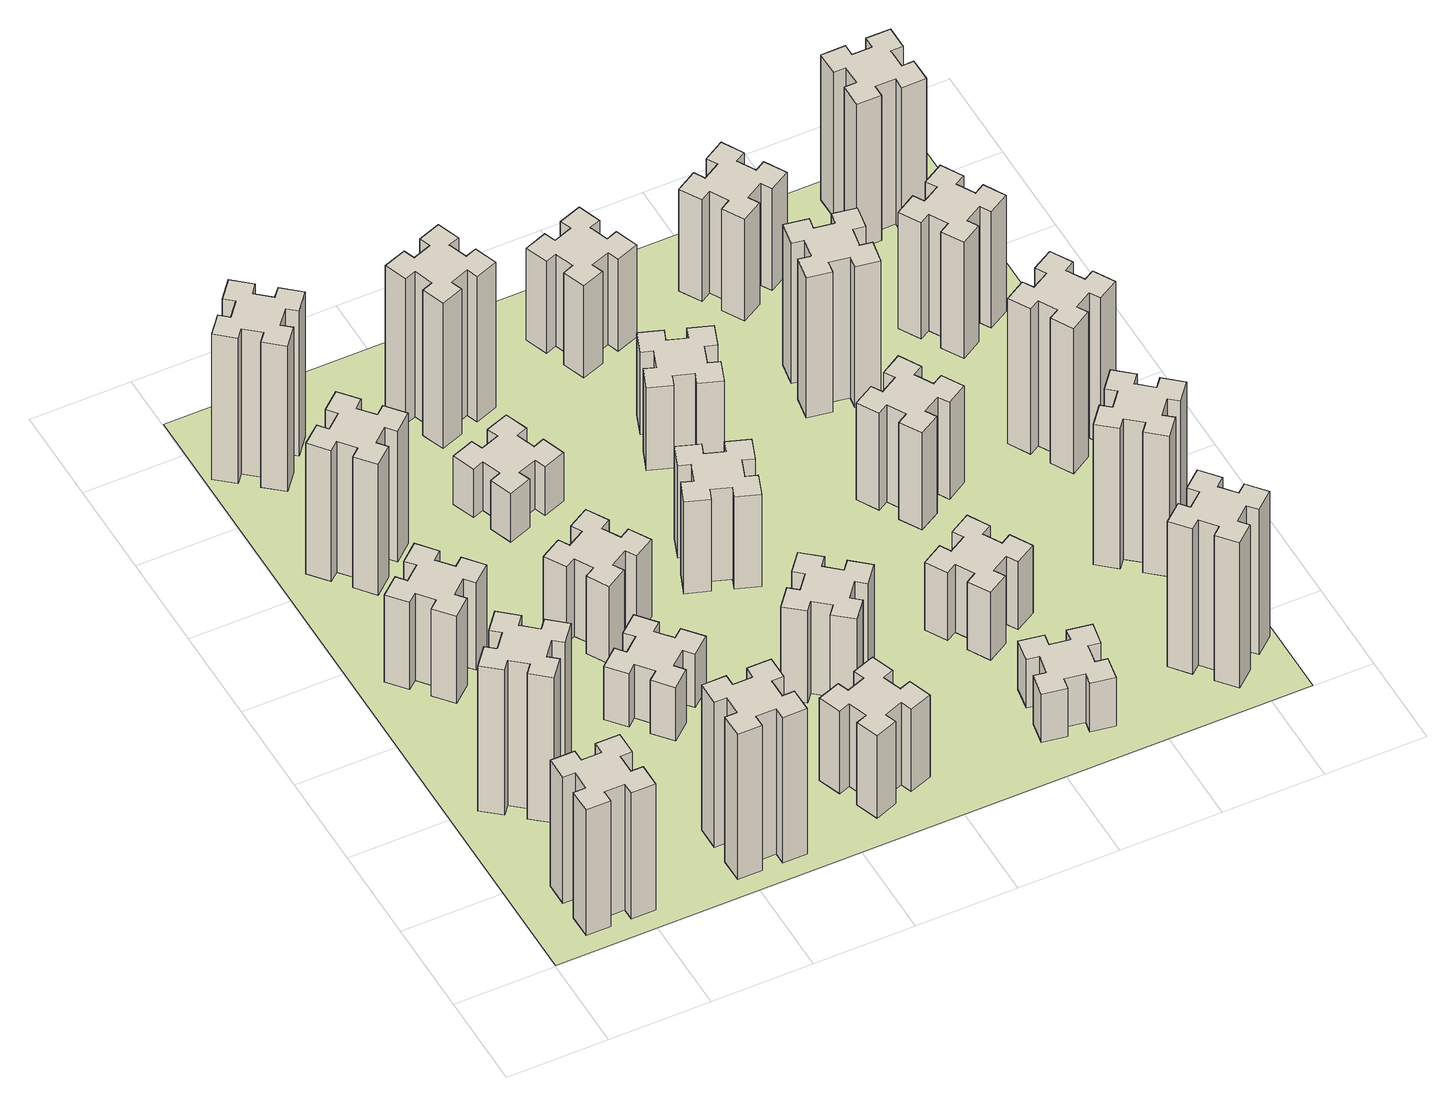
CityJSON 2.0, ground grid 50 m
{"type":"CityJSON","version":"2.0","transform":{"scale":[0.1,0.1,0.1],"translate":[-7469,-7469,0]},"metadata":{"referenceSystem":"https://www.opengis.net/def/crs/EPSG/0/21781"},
"CityObjects":{
"building1":{"type":"Building","attributes":{"class":"1000","function":"1000","usage":"1000","yearOfConstruction":2016,"roofType":"1000","measuredHeight":78,"storeysAboveGround":30,"storeysBelowGround":0},"geometry":[{"type":"Solid","lod":"1","boundaries":[[[[0,1,2,3,4,5,6,7,8,9,10,11,12,13,14,15,16,17,18,19]],[[17,16,20,21]],[[16,15,22,20]],[[15,14,23,22]],[[14,13,24,23]],[[13,12,25,24]],[[12,11,26,25]],[[11,10,27,26]],[[10,9,28,27]],[[9,8,29,28]],[[8,7,30,29]],[[7,6,31,30]],[[6,5,32,31]],[[5,4,33,32]],[[4,3,34,33]],[[3,2,35,34]],[[2,1,36,35]],[[1,0,37,36]],[[0,19,38,37]],[[19,18,39,38]],[[18,17,21,39]],[[24,25,26,27,28,29,30,31,32,33,34,35,36,37,38,39,21,20,22,23]]]]}]},
"building2":{"type":"Building","attributes":{"class":"1000","function":"1000","usage":"1000","yearOfConstruction":2016,"roofType":"1000","measuredHeight":90,"storeysAboveGround":30,"storeysBelowGround":0},"geometry":[{"type":"Solid","lod":"1","boundaries":[[[[40,41,42,43,44,45,46,47,48,49,50,51,52,53,54,55,56,57,58,59]],[[57,56,60,61]],[[56,55,62,60]],[[55,54,63,62]],[[54,53,64,63]],[[53,52,65,64]],[[52,51,66,65]],[[51,50,67,66]],[[50,49,68,67]],[[49,48,69,68]],[[48,47,70,69]],[[47,46,71,70]],[[46,45,72,71]],[[45,44,73,72]],[[44,43,74,73]],[[43,42,75,74]],[[42,41,76,75]],[[41,40,77,76]],[[40,59,78,77]],[[59,58,79,78]],[[58,57,61,79]],[[64,65,66,67,68,69,70,71,72,73,74,75,76,77,78,79,61,60,62,63]]]]}]},
"building3":{"type":"Building","attributes":{"class":"1000","function":"1000","usage":"1000","yearOfConstruction":2016,"roofType":"1000","measuredHeight":54,"storeysAboveGround":30,"storeysBelowGround":0},"geometry":[{"type":"Solid","lod":"1","boundaries":[[[[80,81,82,83,84,85,86,87,88,89,90,91,92,93,94,95,96,97,98,99]],[[97,96,100,101]],[[96,95,102,100]],[[95,94,103,102]],[[94,93,104,103]],[[93,92,105,104]],[[92,91,106,105]],[[91,90,107,106]],[[90,89,108,107]],[[89,88,109,108]],[[88,87,110,109]],[[87,86,111,110]],[[86,85,112,111]],[[85,84,113,112]],[[84,83,114,113]],[[83,82,115,114]],[[82,81,116,115]],[[81,80,117,116]],[[80,99,118,117]],[[99,98,119,118]],[[98,97,101,119]],[[104,105,106,107,108,109,110,111,112,113,114,115,116,117,118,119,101,100,102,103]]]]}]},
"building4":{"type":"Building","attributes":{"class":"1000","function":"1000","usage":"1000","yearOfConstruction":2016,"roofType":"1000","measuredHeight":81,"storeysAboveGround":30,"storeysBelowGround":0},"geometry":[{"type":"Solid","lod":"1","boundaries":[[[[120,121,122,123,124,125,126,127,128,129,130,131,132,133,134,135,136,137,138,139]],[[137,136,140,141]],[[136,135,142,140]],[[135,134,143,142]],[[134,133,144,143]],[[133,132,145,144]],[[132,131,146,145]],[[131,130,147,146]],[[130,129,148,147]],[[129,128,149,148]],[[128,127,150,149]],[[127,126,151,150]],[[126,125,152,151]],[[125,124,153,152]],[[124,123,154,153]],[[123,122,155,154]],[[122,121,156,155]],[[121,120,157,156]],[[120,139,158,157]],[[139,138,159,158]],[[138,137,141,159]],[[144,145,146,147,148,149,150,151,152,153,154,155,156,157,158,159,141,140,142,143]]]]}]},
"building5":{"type":"Building","attributes":{"class":"1000","function":"1000","usage":"1000","yearOfConstruction":2016,"roofType":"1000","measuredHeight":90,"storeysAboveGround":30,"storeysBelowGround":0},"geometry":[{"type":"Solid","lod":"1","boundaries":[[[[160,161,162,163,164,165,166,167,168,169,170,171,172,173,174,175,176,177,178,179]],[[177,176,180,181]],[[176,175,182,180]],[[175,174,183,182]],[[174,173,184,183]],[[173,172,185,184]],[[172,171,186,185]],[[171,170,187,186]],[[170,169,188,187]],[[169,168,189,188]],[[168,167,190,189]],[[167,166,191,190]],[[166,165,192,191]],[[165,164,193,192]],[[164,163,194,193]],[[163,162,195,194]],[[162,161,196,195]],[[161,160,197,196]],[[160,179,198,197]],[[179,178,199,198]],[[178,177,181,199]],[[184,185,186,187,188,189,190,191,192,193,194,195,196,197,198,199,181,180,182,183]]]]}]},
"building6":{"type":"Building","attributes":{"class":"1000","function":"1000","usage":"1000","yearOfConstruction":2016,"roofType":"1000","measuredHeight":90,"storeysAboveGround":30,"storeysBelowGround":0},"geometry":[{"type":"Solid","lod":"1","boundaries":[[[[200,201,202,203,204,205,206,207,208,209,210,211,212,213,214,215,216,217,218,219]],[[217,216,220,221]],[[216,215,222,220]],[[215,214,223,222]],[[214,213,224,223]],[[213,212,225,224]],[[212,211,226,225]],[[211,210,227,226]],[[210,209,228,227]],[[209,208,229,228]],[[208,207,230,229]],[[207,206,231,230]],[[206,205,232,231]],[[205,204,233,232]],[[204,203,234,233]],[[203,202,235,234]],[[202,201,236,235]],[[201,200,237,236]],[[200,219,238,237]],[[219,218,239,238]],[[218,217,221,239]],[[224,225,226,227,228,229,230,231,232,233,234,235,236,237,238,239,221,220,222,223]]]]}]},
"building7":{"type":"Building","attributes":{"class":"1000","function":"1000","usage":"1000","yearOfConstruction":2016,"roofType":"1000","measuredHeight":33,"storeysAboveGround":30,"storeysBelowGround":0},"geometry":[{"type":"Solid","lod":"1","boundaries":[[[[240,241,242,243,244,245,246,247,248,249,250,251,252,253,254,255,256,257,258,259]],[[257,256,260,261]],[[256,255,262,260]],[[255,254,263,262]],[[254,253,264,263]],[[253,252,265,264]],[[252,251,266,265]],[[251,250,267,266]],[[250,249,268,267]],[[249,248,269,268]],[[248,247,270,269]],[[247,246,271,270]],[[246,245,272,271]],[[245,244,273,272]],[[244,243,274,273]],[[243,242,275,274]],[[242,241,276,275]],[[241,240,277,276]],[[240,259,278,277]],[[259,258,279,278]],[[258,257,261,279]],[[264,265,266,267,268,269,270,271,272,273,274,275,276,277,278,279,261,260,262,263]]]]}]},
"building8":{"type":"Building","attributes":{"class":"1000","function":"1000","usage":"1000","yearOfConstruction":2016,"roofType":"1000","measuredHeight":48,"storeysAboveGround":30,"storeysBelowGround":0},"geometry":[{"type":"Solid","lod":"1","boundaries":[[[[280,281,282,283,284,285,286,287,288,289,290,291,292,293,294,295,296,297,298,299]],[[297,296,300,301]],[[296,295,302,300]],[[295,294,303,302]],[[294,293,304,303]],[[293,292,305,304]],[[292,291,306,305]],[[291,290,307,306]],[[290,289,308,307]],[[289,288,309,308]],[[288,287,310,309]],[[287,286,311,310]],[[286,285,312,311]],[[285,284,313,312]],[[284,283,314,313]],[[283,282,315,314]],[[282,281,316,315]],[[281,280,317,316]],[[280,299,318,317]],[[299,298,319,318]],[[298,297,301,319]],[[304,305,306,307,308,309,310,311,312,313,314,315,316,317,318,319,301,300,302,303]]]]}]},
"building9":{"type":"Building","attributes":{"class":"1000","function":"1000","usage":"1000","yearOfConstruction":2016,"roofType":"1000","measuredHeight":51,"storeysAboveGround":30,"storeysBelowGround":0},"geometry":[{"type":"Solid","lod":"1","boundaries":[[[[320,321,322,323,324,325,326,327,328,329,330,331,332,333,334,335,336,337,338,339]],[[337,336,340,341]],[[336,335,342,340]],[[335,334,343,342]],[[334,333,344,343]],[[333,332,345,344]],[[332,331,346,345]],[[331,330,347,346]],[[330,329,348,347]],[[329,328,349,348]],[[328,327,350,349]],[[327,326,351,350]],[[326,325,352,351]],[[325,324,353,352]],[[324,323,354,353]],[[323,322,355,354]],[[322,321,356,355]],[[321,320,357,356]],[[320,339,358,357]],[[339,338,359,358]],[[338,337,341,359]],[[344,345,346,347,348,349,350,351,352,353,354,355,356,357,358,359,341,340,342,343]]]]}]},
"building10":{"type":"Building","attributes":{"class":"1000","function":"1000","usage":"1000","yearOfConstruction":2016,"roofType":"1000","measuredHeight":30,"storeysAboveGround":30,"storeysBelowGround":0},"geometry":[{"type":"Solid","lod":"1","boundaries":[[[[360,361,362,363,364,365,366,367,368,369,370,371,372,373,374,375,376,377,378,379]],[[377,376,380,381]],[[376,375,382,380]],[[375,374,383,382]],[[374,373,384,383]],[[373,372,385,384]],[[372,371,386,385]],[[371,370,387,386]],[[370,369,388,387]],[[369,368,389,388]],[[368,367,390,389]],[[367,366,391,390]],[[366,365,392,391]],[[365,364,393,392]],[[364,363,394,393]],[[363,362,395,394]],[[362,361,396,395]],[[361,360,397,396]],[[360,379,398,397]],[[379,378,399,398]],[[378,377,381,399]],[[384,385,386,387,388,389,390,391,392,393,394,395,396,397,398,399,381,380,382,383]]]]}]},
"building11":{"type":"Building","attributes":{"class":"1000","function":"1000","usage":"1000","yearOfConstruction":2016,"roofType":"1000","measuredHeight":90,"storeysAboveGround":30,"storeysBelowGround":0},"geometry":[{"type":"Solid","lod":"1","boundaries":[[[[400,401,402,403,404,405,406,407,408,409,410,411,412,413,414,415,416,417,418,419]],[[417,416,420,421]],[[416,415,422,420]],[[415,414,423,422]],[[414,413,424,423]],[[413,412,425,424]],[[412,411,426,425]],[[411,410,427,426]],[[410,409,428,427]],[[409,408,429,428]],[[408,407,430,429]],[[407,406,431,430]],[[406,405,432,431]],[[405,404,433,432]],[[404,403,434,433]],[[403,402,435,434]],[[402,401,436,435]],[[401,400,437,436]],[[400,419,438,437]],[[419,418,439,438]],[[418,417,421,439]],[[424,425,426,427,428,429,430,431,432,433,434,435,436,437,438,439,421,420,422,423]]]]}]},
"building12":{"type":"Building","attributes":{"class":"1000","function":"1000","usage":"1000","yearOfConstruction":2016,"roofType":"1000","measuredHeight":57,"storeysAboveGround":30,"storeysBelowGround":0},"geometry":[{"type":"Solid","lod":"1","boundaries":[[[[440,441,442,443,444,445,446,447,448,449,450,451,452,453,454,455,456,457,458,459]],[[457,456,460,461]],[[456,455,462,460]],[[455,454,463,462]],[[454,453,464,463]],[[453,452,465,464]],[[452,451,466,465]],[[451,450,467,466]],[[450,449,468,467]],[[449,448,469,468]],[[448,447,470,469]],[[447,446,471,470]],[[446,445,472,471]],[[445,444,473,472]],[[444,443,474,473]],[[443,442,475,474]],[[442,441,476,475]],[[441,440,477,476]],[[440,459,478,477]],[[459,458,479,478]],[[458,457,461,479]],[[464,465,466,467,468,469,470,471,472,473,474,475,476,477,478,479,461,460,462,463]]]]}]},
"building13":{"type":"Building","attributes":{"class":"1000","function":"1000","usage":"1000","yearOfConstruction":2016,"roofType":"1000","measuredHeight":57,"storeysAboveGround":30,"storeysBelowGround":0},"geometry":[{"type":"Solid","lod":"1","boundaries":[[[[480,481,482,483,484,485,486,487,488,489,490,491,492,493,494,495,496,497,498,499]],[[497,496,500,501]],[[496,495,502,500]],[[495,494,503,502]],[[494,493,504,503]],[[493,492,505,504]],[[492,491,506,505]],[[491,490,507,506]],[[490,489,508,507]],[[489,488,509,508]],[[488,487,510,509]],[[487,486,511,510]],[[486,485,512,511]],[[485,484,513,512]],[[484,483,514,513]],[[483,482,515,514]],[[482,481,516,515]],[[481,480,517,516]],[[480,499,518,517]],[[499,498,519,518]],[[498,497,501,519]],[[504,505,506,507,508,509,510,511,512,513,514,515,516,517,518,519,501,500,502,503]]]]}]},
"building14":{"type":"Building","attributes":{"class":"1000","function":"1000","usage":"1000","yearOfConstruction":2016,"roofType":"1000","measuredHeight":51,"storeysAboveGround":30,"storeysBelowGround":0},"geometry":[{"type":"Solid","lod":"1","boundaries":[[[[520,521,522,523,524,525,526,527,528,529,530,531,532,533,534,535,536,537,538,539]],[[537,536,540,541]],[[536,535,542,540]],[[535,534,543,542]],[[534,533,544,543]],[[533,532,545,544]],[[532,531,546,545]],[[531,530,547,546]],[[530,529,548,547]],[[529,528,549,548]],[[528,527,550,549]],[[527,526,551,550]],[[526,525,552,551]],[[525,524,553,552]],[[524,523,554,553]],[[523,522,555,554]],[[522,521,556,555]],[[521,520,557,556]],[[520,539,558,557]],[[539,538,559,558]],[[538,537,541,559]],[[544,545,546,547,548,549,550,551,552,553,554,555,556,557,558,559,541,540,542,543]]]]}]},
"building15":{"type":"Building","attributes":{"class":"1000","function":"1000","usage":"1000","yearOfConstruction":2016,"roofType":"1000","measuredHeight":30,"storeysAboveGround":30,"storeysBelowGround":0},"geometry":[{"type":"Solid","lod":"1","boundaries":[[[[560,561,562,563,564,565,566,567,568,569,570,571,572,573,574,575,576,577,578,579]],[[577,576,580,581]],[[576,575,582,580]],[[575,574,583,582]],[[574,573,584,583]],[[573,572,585,584]],[[572,571,586,585]],[[571,570,587,586]],[[570,569,588,587]],[[569,568,589,588]],[[568,567,590,589]],[[567,566,591,590]],[[566,565,592,591]],[[565,564,593,592]],[[564,563,594,593]],[[563,562,595,594]],[[562,561,596,595]],[[561,560,597,596]],[[560,579,598,597]],[[579,578,599,598]],[[578,577,581,599]],[[584,585,586,587,588,589,590,591,592,593,594,595,596,597,598,599,581,580,582,583]]]]}]},
"building16":{"type":"Building","attributes":{"class":"1000","function":"1000","usage":"1000","yearOfConstruction":2016,"roofType":"1000","measuredHeight":57,"storeysAboveGround":30,"storeysBelowGround":0},"geometry":[{"type":"Solid","lod":"1","boundaries":[[[[600,601,602,603,604,605,606,607,608,609,610,611,612,613,614,615,616,617,618,619]],[[617,616,620,621]],[[616,615,622,620]],[[615,614,623,622]],[[614,613,624,623]],[[613,612,625,624]],[[612,611,626,625]],[[611,610,627,626]],[[610,609,628,627]],[[609,608,629,628]],[[608,607,630,629]],[[607,606,631,630]],[[606,605,632,631]],[[605,604,633,632]],[[604,603,634,633]],[[603,602,635,634]],[[602,601,636,635]],[[601,600,637,636]],[[600,619,638,637]],[[619,618,639,638]],[[618,617,621,639]],[[624,625,626,627,628,629,630,631,632,633,634,635,636,637,638,639,621,620,622,623]]]]}]},
"building17":{"type":"Building","attributes":{"class":"1000","function":"1000","usage":"1000","yearOfConstruction":2016,"roofType":"1000","measuredHeight":42,"storeysAboveGround":30,"storeysBelowGround":0},"geometry":[{"type":"Solid","lod":"1","boundaries":[[[[640,641,642,643,644,645,646,647,648,649,650,651,652,653,654,655,656,657,658,659]],[[657,656,660,661]],[[656,655,662,660]],[[655,654,663,662]],[[654,653,664,663]],[[653,652,665,664]],[[652,651,666,665]],[[651,650,667,666]],[[650,649,668,667]],[[649,648,669,668]],[[648,647,670,669]],[[647,646,671,670]],[[646,645,672,671]],[[645,644,673,672]],[[644,643,674,673]],[[643,642,675,674]],[[642,641,676,675]],[[641,640,677,676]],[[640,659,678,677]],[[659,658,679,678]],[[658,657,661,679]],[[664,665,666,667,668,669,670,671,672,673,674,675,676,677,678,679,661,660,662,663]]]]}]},
"building18":{"type":"Building","attributes":{"class":"1000","function":"1000","usage":"1000","yearOfConstruction":2016,"roofType":"1000","measuredHeight":60,"storeysAboveGround":30,"storeysBelowGround":0},"geometry":[{"type":"Solid","lod":"1","boundaries":[[[[680,681,682,683,684,685,686,687,688,689,690,691,692,693,694,695,696,697,698,699]],[[697,696,700,701]],[[696,695,702,700]],[[695,694,703,702]],[[694,693,704,703]],[[693,692,705,704]],[[692,691,706,705]],[[691,690,707,706]],[[690,689,708,707]],[[689,688,709,708]],[[688,687,710,709]],[[687,686,711,710]],[[686,685,712,711]],[[685,684,713,712]],[[684,683,714,713]],[[683,682,715,714]],[[682,681,716,715]],[[681,680,717,716]],[[680,699,718,717]],[[699,698,719,718]],[[698,697,701,719]],[[704,705,706,707,708,709,710,711,712,713,714,715,716,717,718,719,701,700,702,703]]]]}]},
"building19":{"type":"Building","attributes":{"class":"1000","function":"1000","usage":"1000","yearOfConstruction":2016,"roofType":"1000","measuredHeight":87,"storeysAboveGround":30,"storeysBelowGround":0},"geometry":[{"type":"Solid","lod":"1","boundaries":[[[[720,721,722,723,724,725,726,727,728,729,730,731,732,733,734,735,736,737,738,739]],[[737,736,740,741]],[[736,735,742,740]],[[735,734,743,742]],[[734,733,744,743]],[[733,732,745,744]],[[732,731,746,745]],[[731,730,747,746]],[[730,729,748,747]],[[729,728,749,748]],[[728,727,750,749]],[[727,726,751,750]],[[726,725,752,751]],[[725,724,753,752]],[[724,723,754,753]],[[723,722,755,754]],[[722,721,756,755]],[[721,720,757,756]],[[720,739,758,757]],[[739,738,759,758]],[[738,737,741,759]],[[744,745,746,747,748,749,750,751,752,753,754,755,756,757,758,759,741,740,742,743]]]]}]},
"building20":{"type":"Building","attributes":{"class":"1000","function":"1000","usage":"1000","yearOfConstruction":2016,"roofType":"1000","measuredHeight":90,"storeysAboveGround":30,"storeysBelowGround":0},"geometry":[{"type":"Solid","lod":"1","boundaries":[[[[760,761,762,763,764,765,766,767,768,769,770,771,772,773,774,775,776,777,778,779]],[[777,776,780,781]],[[776,775,782,780]],[[775,774,783,782]],[[774,773,784,783]],[[773,772,785,784]],[[772,771,786,785]],[[771,770,787,786]],[[770,769,788,787]],[[769,768,789,788]],[[768,767,790,789]],[[767,766,791,790]],[[766,765,792,791]],[[765,764,793,792]],[[764,763,794,793]],[[763,762,795,794]],[[762,761,796,795]],[[761,760,797,796]],[[760,779,798,797]],[[779,778,799,798]],[[778,777,781,799]],[[784,785,786,787,788,789,790,791,792,793,794,795,796,797,798,799,781,780,782,783]]]]}]},
"building21":{"type":"Building","attributes":{"class":"1000","function":"1000","usage":"1000","yearOfConstruction":2016,"roofType":"1000","measuredHeight":63,"storeysAboveGround":30,"storeysBelowGround":0},"geometry":[{"type":"Solid","lod":"1","boundaries":[[[[800,801,802,803,804,805,806,807,808,809,810,811,812,813,814,815,816,817,818,819]],[[817,816,820,821]],[[816,815,822,820]],[[815,814,823,822]],[[814,813,824,823]],[[813,812,825,824]],[[812,811,826,825]],[[811,810,827,826]],[[810,809,828,827]],[[809,808,829,828]],[[808,807,830,829]],[[807,806,831,830]],[[806,805,832,831]],[[805,804,833,832]],[[804,803,834,833]],[[803,802,835,834]],[[802,801,836,835]],[[801,800,837,836]],[[800,819,838,837]],[[819,818,839,838]],[[818,817,821,839]],[[824,825,826,827,828,829,830,831,832,833,834,835,836,837,838,839,821,820,822,823]]]]}]},
"building22":{"type":"Building","attributes":{"class":"1000","function":"1000","usage":"1000","yearOfConstruction":2016,"roofType":"1000","measuredHeight":87,"storeysAboveGround":30,"storeysBelowGround":0},"geometry":[{"type":"Solid","lod":"1","boundaries":[[[[840,841,842,843,844,845,846,847,848,849,850,851,852,853,854,855,856,857,858,859]],[[857,856,860,861]],[[856,855,862,860]],[[855,854,863,862]],[[854,853,864,863]],[[853,852,865,864]],[[852,851,866,865]],[[851,850,867,866]],[[850,849,868,867]],[[849,848,869,868]],[[848,847,870,869]],[[847,846,871,870]],[[846,845,872,871]],[[845,844,873,872]],[[844,843,874,873]],[[843,842,875,874]],[[842,841,876,875]],[[841,840,877,876]],[[840,859,878,877]],[[859,858,879,878]],[[858,857,861,879]],[[864,865,866,867,868,869,870,871,872,873,874,875,876,877,878,879,861,860,862,863]]]]}]},
"building23":{"type":"Building","attributes":{"class":"1000","function":"1000","usage":"1000","yearOfConstruction":2016,"roofType":"1000","measuredHeight":90,"storeysAboveGround":30,"storeysBelowGround":0},"geometry":[{"type":"Solid","lod":"1","boundaries":[[[[880,881,882,883,884,885,886,887,888,889,890,891,892,893,894,895,896,897,898,899]],[[897,896,900,901]],[[896,895,902,900]],[[895,894,903,902]],[[894,893,904,903]],[[893,892,905,904]],[[892,891,906,905]],[[891,890,907,906]],[[890,889,908,907]],[[889,888,909,908]],[[888,887,910,909]],[[887,886,911,910]],[[886,885,912,911]],[[885,884,913,912]],[[884,883,914,913]],[[883,882,915,914]],[[882,881,916,915]],[[881,880,917,916]],[[880,899,918,917]],[[899,898,919,918]],[[898,897,901,919]],[[904,905,906,907,908,909,910,911,912,913,914,915,916,917,918,919,901,900,902,903]]]]}]},
"building24":{"type":"Building","attributes":{"class":"1000","function":"1000","usage":"1000","yearOfConstruction":2016,"roofType":"1000","measuredHeight":72,"storeysAboveGround":30,"storeysBelowGround":0},"geometry":[{"type":"Solid","lod":"1","boundaries":[[[[920,921,922,923,924,925,926,927,928,929,930,931,932,933,934,935,936,937,938,939]],[[937,936,940,941]],[[936,935,942,940]],[[935,934,943,942]],[[934,933,944,943]],[[933,932,945,944]],[[932,931,946,945]],[[931,930,947,946]],[[930,929,948,947]],[[929,928,949,948]],[[928,927,950,949]],[[927,926,951,950]],[[926,925,952,951]],[[925,924,953,952]],[[924,923,954,953]],[[923,922,955,954]],[[922,921,956,955]],[[921,920,957,956]],[[920,939,958,957]],[[939,938,959,958]],[[938,937,941,959]],[[944,945,946,947,948,949,950,951,952,953,954,955,956,957,958,959,941,940,942,943]]]]}]},
"building25":{"type":"Building","attributes":{"class":"1000","function":"1000","usage":"1000","yearOfConstruction":2016,"roofType":"1000","measuredHeight":90,"storeysAboveGround":30,"storeysBelowGround":0},"geometry":[{"type":"Solid","lod":"1","boundaries":[[[[960,961,962,963,964,965,966,967,968,969,970,971,972,973,974,975,976,977,978,979]],[[977,976,980,981]],[[976,975,982,980]],[[975,974,983,982]],[[974,973,984,983]],[[973,972,985,984]],[[972,971,986,985]],[[971,970,987,986]],[[970,969,988,987]],[[969,968,989,988]],[[968,967,990,989]],[[967,966,991,990]],[[966,965,992,991]],[[965,964,993,992]],[[964,963,994,993]],[[963,962,995,994]],[[962,961,996,995]],[[961,960,997,996]],[[960,979,998,997]],[[979,978,999,998]],[[978,977,981,999]],[[984,985,986,987,988,989,990,991,992,993,994,995,996,997,998,999,981,980,982,983]]]]}]},
"landuse1":{"type":"LandUse","attributes":{"name":"plot1","function":"1010"},"geometry":[{"type":"MultiSurface","lod":"1","boundaries":[[[1000,1001,1002,1003]]]}]}
},
"vertices":[
[265,325,0],[265,225,0],[205,225,0],[205,105,0],[325,105,0],[325,165,0],[425,165,0],[425,105,0],[545,105,0],[545,225,0],[485,225,0],[485,325,0],[545,325,0],[545,445,0],[425,445,0],[425,385,0],[325,385,0],[325,445,0],[205,445,0],[205,325,0],[325,385,780],[325,445,780],[425,385,780],[425,445,780],[545,445,780],[545,325,780],[485,325,780],[485,225,780],[545,225,780],[545,105,780],[425,105,780],[425,165,780],[325,165,780],[325,105,780],[205,105,780],[205,225,780],[265,225,780],[265,325,780],[205,325,780],[205,445,780],
[484,1067,0],[408,1132,0],[446,1178,0],[354,1255,0],[277,1163,0],[323,1124,0],[259,1048,0],[213,1086,0],[136,994,0],[228,917,0],[266,963,0],[343,899,0],[304,853,0],[396,776,0],[473,868,0],[427,906,0],[492,983,0],[538,944,0],[615,1036,0],[523,1113,0],[492,983,900],[538,944,900],[427,906,900],[473,868,900],[396,776,900],[304,853,900],[343,899,900],[266,963,900],[228,917,900],[136,994,900],[213,1086,900],[259,1048,900],[323,1124,900],[277,1163,900],[354,1255,900],[446,1178,900],[408,1132,900],[484,1067,900],[523,1113,900],[615,1036,900],
[492,1888,0],[427,1964,0],[473,2003,0],[396,2095,0],[304,2018,0],[343,1972,0],[266,1907,0],[228,1953,0],[136,1876,0],[213,1784,0],[259,1823,0],[323,1746,0],[277,1708,0],[354,1616,0],[446,1693,0],[408,1739,0],[484,1803,0],[523,1757,0],[615,1834,0],[538,1926,0],[484,1803,540],[523,1757,540],[408,1739,540],[446,1693,540],[354,1616,540],[277,1708,540],[323,1746,540],[259,1823,540],[213,1784,540],[136,1876,540],[228,1953,540],[266,1907,540],[343,1972,540],[304,2018,540],[396,2095,540],[473,2003,540],[427,1964,540],[492,1888,540],[538,1926,540],[615,1834,540],
[343,2712,0],[266,2647,0],[228,2693,0],[136,2616,0],[213,2524,0],[259,2563,0],[323,2486,0],[277,2448,0],[354,2356,0],[446,2433,0],[408,2479,0],[484,2543,0],[523,2497,0],[615,2574,0],[538,2666,0],[492,2628,0],[427,2704,0],[473,2743,0],[396,2835,0],[304,2758,0],[427,2704,810],[473,2743,810],[492,2628,810],[538,2666,810],[615,2574,810],[523,2497,810],[484,2543,810],[408,2479,810],[446,2433,810],[354,2356,810],[277,2448,810],[323,2486,810],[259,2563,810],[213,2524,810],[136,2616,810],[228,2693,810],[266,2647,810],[343,2712,810],[304,2758,810],[396,2835,810],
[1065,165,0],[1165,165,0],[1165,105,0],[1285,105,0],[1285,225,0],[1225,225,0],[1225,325,0],[1285,325,0],[1285,445,0],[1165,445,0],[1165,385,0],[1065,385,0],[1065,445,0],[945,445,0],[945,325,0],[1005,325,0],[1005,225,0],[945,225,0],[945,105,0],[1065,105,0],[1005,225,900],[945,225,900],[1005,325,900],[945,325,900],[945,445,900],[1065,445,900],[1065,385,900],[1165,385,900],[1165,445,900],[1285,445,900],[1285,325,900],[1225,325,900],[1225,225,900],[1285,225,900],[1285,105,900],[1165,105,900],[1165,165,900],[1065,165,900],[1065,105,900],[945,105,900],
[384,3387,0],[308,3452,0],[346,3498,0],[254,3575,0],[177,3483,0],[223,3444,0],[159,3368,0],[113,3406,0],[36,3314,0],[128,3237,0],[166,3283,0],[243,3219,0],[204,3173,0],[296,3096,0],[373,3188,0],[327,3226,0],[392,3303,0],[438,3264,0],[515,3356,0],[423,3433,0],[392,3303,900],[438,3264,900],[327,3226,900],[373,3188,900],[296,3096,900],[204,3173,900],[243,3219,900],[166,3283,900],[128,3237,900],[36,3314,900],[113,3406,900],[159,3368,900],[223,3444,900],[177,3483,900],[254,3575,900],[346,3498,900],[308,3452,900],[384,3387,900],[423,3433,900],[515,3356,900],
[1083,1332,0],[1006,1267,0],[968,1313,0],[876,1236,0],[953,1144,0],[999,1183,0],[1063,1106,0],[1017,1068,0],[1094,976,0],[1186,1053,0],[1148,1099,0],[1224,1163,0],[1263,1117,0],[1355,1194,0],[1278,1286,0],[1232,1248,0],[1167,1324,0],[1213,1363,0],[1136,1455,0],[1044,1378,0],[1167,1324,330],[1213,1363,330],[1232,1248,330],[1278,1286,330],[1355,1194,330],[1263,1117,330],[1224,1163,330],[1148,1099,330],[1186,1053,330],[1094,976,330],[1017,1068,330],[1063,1106,330],[999,1183,330],[953,1144,330],[876,1236,330],[968,1313,330],[1006,1267,330],[1083,1332,330],[1044,1378,330],[1136,1455,330],
[995,1744,0],[1045,1657,0],[993,1627,0],[1053,1523,0],[1157,1583,0],[1127,1635,0],[1214,1685,0],[1244,1633,0],[1348,1693,0],[1288,1797,0],[1236,1767,0],[1186,1854,0],[1238,1884,0],[1178,1988,0],[1074,1928,0],[1104,1876,0],[1017,1826,0],[987,1878,0],[883,1818,0],[943,1714,0],[1017,1826,480],[987,1878,480],[1104,1876,480],[1074,1928,480],[1178,1988,480],[1238,1884,480],[1186,1854,480],[1236,1767,480],[1288,1797,480],[1348,1693,480],[1244,1633,480],[1214,1685,480],[1127,1635,480],[1157,1583,480],[1053,1523,480],[993,1627,480],[1045,1657,480],[995,1744,480],[943,1714,480],[883,1818,480],
[1765,496,0],[1671,462,0],[1650,518,0],[1537,477,0],[1579,364,0],[1635,385,0],[1669,291,0],[1613,270,0],[1654,157,0],[1767,199,0],[1746,255,0],[1840,289,0],[1860,233,0],[1973,274,0],[1932,387,0],[1876,366,0],[1842,460,0],[1898,480,0],[1857,593,0],[1744,552,0],[1842,460,510],[1898,480,510],[1876,366,510],[1932,387,510],[1973,274,510],[1860,233,510],[1840,289,510],[1746,255,510],[1767,199,510],[1654,157,510],[1613,270,510],[1669,291,510],[1635,385,510],[1579,364,510],[1537,477,510],[1650,518,510],[1671,462,510],[1765,496,510],[1744,552,510],[1857,593,510],
[1106,2475,0],[1200,2509,0],[1220,2453,0],[1333,2494,0],[1292,2607,0],[1236,2586,0],[1202,2680,0],[1258,2700,0],[1217,2813,0],[1104,2772,0],[1125,2716,0],[1031,2682,0],[1010,2738,0],[897,2697,0],[939,2584,0],[995,2605,0],[1029,2511,0],[973,2490,0],[1014,2377,0],[1127,2419,0],[1029,2511,300],[973,2490,300],[995,2605,300],[939,2584,300],[897,2697,300],[1010,2738,300],[1031,2682,300],[1125,2716,300],[1104,2772,300],[1217,2813,300],[1258,2700,300],[1202,2680,300],[1236,2586,300],[1292,2607,300],[1333,2494,300],[1220,2453,300],[1200,2509,300],[1106,2475,300],[1127,2419,300],[1014,2377,300],
[1125,3356,0],[1031,3322,0],[1010,3378,0],[897,3337,0],[939,3224,0],[995,3245,0],[1029,3151,0],[973,3130,0],[1014,3017,0],[1127,3059,0],[1106,3115,0],[1200,3149,0],[1220,3093,0],[1333,3134,0],[1292,3247,0],[1236,3226,0],[1202,3320,0],[1258,3340,0],[1217,3453,0],[1104,3412,0],[1202,3320,900],[1258,3340,900],[1236,3226,900],[1292,3247,900],[1333,3134,900],[1220,3093,900],[1200,3149,900],[1106,3115,900],[1127,3059,900],[1014,3017,900],[973,3130,900],[1029,3151,900],[995,3245,900],[939,3224,900],[897,3337,900],[1010,3378,900],[1031,3322,900],[1125,3356,900],[1104,3412,900],[1217,3453,900],
[1803,1124,0],[1739,1048,0],[1693,1086,0],[1616,994,0],[1708,917,0],[1746,963,0],[1823,899,0],[1784,853,0],[1876,776,0],[1953,868,0],[1907,906,0],[1972,983,0],[2018,944,0],[2095,1036,0],[2003,1113,0],[1964,1067,0],[1888,1132,0],[1926,1178,0],[1834,1255,0],[1757,1163,0],[1888,1132,570],[1926,1178,570],[1964,1067,570],[2003,1113,570],[2095,1036,570],[2018,944,570],[1972,983,570],[1907,906,570],[1953,868,570],[1876,776,570],[1784,853,570],[1823,899,570],[1746,963,570],[1708,917,570],[1616,994,570],[1693,1086,570],[1739,1048,570],[1803,1124,570],[1757,1163,570],[1834,1255,570],
[1842,1771,0],[1876,1865,0],[1932,1844,0],[1973,1957,0],[1860,1998,0],[1840,1942,0],[1746,1976,0],[1767,2032,0],[1654,2073,0],[1613,1960,0],[1669,1940,0],[1635,1846,0],[1579,1867,0],[1537,1754,0],[1650,1713,0],[1671,1769,0],[1765,1735,0],[1744,1679,0],[1857,1637,0],[1898,1750,0],[1765,1735,570],[1744,1679,570],[1671,1769,570],[1650,1713,570],[1537,1754,570],[1579,1867,570],[1635,1846,570],[1669,1940,570],[1613,1960,570],[1654,2073,570],[1767,2032,570],[1746,1976,570],[1840,1942,570],[1860,1998,570],[1973,1957,570],[1932,1844,570],[1876,1865,570],[1842,1771,570],[1898,1750,570],[1857,1637,570],
[2040,2682,0],[1946,2716,0],[1967,2772,0],[1854,2813,0],[1813,2700,0],[1869,2680,0],[1835,2586,0],[1779,2607,0],[1737,2494,0],[1850,2453,0],[1871,2509,0],[1965,2475,0],[1944,2419,0],[2057,2377,0],[2098,2490,0],[2042,2511,0],[2076,2605,0],[2132,2584,0],[2173,2697,0],[2060,2738,0],[2076,2605,510],[2132,2584,510],[2042,2511,510],[2098,2490,510],[2057,2377,510],[1944,2419,510],[1965,2475,510],[1871,2509,510],[1850,2453,510],[1737,2494,510],[1779,2607,510],[1835,2586,510],[1869,2680,510],[1813,2700,510],[1854,2813,510],[1967,2772,510],[1946,2716,510],[2040,2682,510],[2060,2738,510],[2173,2697,510],
[2596,444,0],[2578,345,0],[2519,356,0],[2498,237,0],[2617,217,0],[2627,276,0],[2725,258,0],[2715,199,0],[2833,178,0],[2854,297,0],[2795,307,0],[2812,405,0],[2871,395,0],[2892,513,0],[2774,534,0],[2764,475,0],[2665,492,0],[2676,551,0],[2557,572,0],[2537,454,0],[2665,492,300],[2676,551,300],[2764,475,300],[2774,534,300],[2892,513,300],[2871,395,300],[2812,405,300],[2795,307,300],[2854,297,300],[2833,178,300],[2715,199,300],[2725,258,300],[2627,276,300],[2617,217,300],[2498,237,300],[2519,356,300],[2578,345,300],[2596,444,300],[2537,454,300],[2557,572,300],
[1846,3215,0],[1940,3249,0],[1960,3193,0],[2073,3234,0],[2032,3347,0],[1976,3326,0],[1942,3420,0],[1998,3440,0],[1957,3553,0],[1844,3512,0],[1865,3456,0],[1771,3422,0],[1750,3478,0],[1637,3437,0],[1679,3324,0],[1735,3345,0],[1769,3251,0],[1713,3230,0],[1754,3117,0],[1867,3159,0],[1769,3251,570],[1713,3230,570],[1735,3345,570],[1679,3324,570],[1637,3437,570],[1750,3478,570],[1771,3422,570],[1865,3456,570],[1844,3512,570],[1957,3553,570],[1998,3440,570],[1942,3420,570],[1976,3326,570],[2032,3347,570],[2073,3234,570],[1960,3193,570],[1940,3249,570],[1846,3215,570],[1867,3159,570],[1754,3117,570],
[2716,1027,0],[2666,1114,0],[2718,1144,0],[2658,1248,0],[2554,1188,0],[2584,1136,0],[2497,1086,0],[2467,1138,0],[2363,1078,0],[2423,974,0],[2475,1004,0],[2525,917,0],[2473,887,0],[2533,783,0],[2637,843,0],[2607,895,0],[2694,945,0],[2724,893,0],[2828,953,0],[2768,1057,0],[2694,945,420],[2724,893,420],[2607,895,420],[2637,843,420],[2533,783,420],[2473,887,420],[2525,917,420],[2475,1004,420],[2423,974,420],[2363,1078,420],[2467,1138,420],[2497,1086,420],[2584,1136,420],[2554,1188,420],[2658,1248,420],[2718,1144,420],[2666,1114,420],[2716,1027,420],[2768,1057,420],[2828,953,420],
[2816,1867,0],[2766,1954,0],[2818,1984,0],[2758,2088,0],[2654,2028,0],[2684,1976,0],[2597,1926,0],[2567,1978,0],[2463,1918,0],[2523,1814,0],[2575,1844,0],[2625,1757,0],[2573,1727,0],[2633,1623,0],[2737,1683,0],[2707,1735,0],[2794,1785,0],[2824,1733,0],[2928,1793,0],[2868,1897,0],[2794,1785,600],[2824,1733,600],[2707,1735,600],[2737,1683,600],[2633,1623,600],[2573,1727,600],[2625,1757,600],[2575,1844,600],[2523,1814,600],[2463,1918,600],[2567,1978,600],[2597,1926,600],[2684,1976,600],[2654,2028,600],[2758,2088,600],[2818,1984,600],[2766,1954,600],[2816,1867,600],[2868,1897,600],[2928,1793,600],
[2627,2496,0],[2725,2478,0],[2715,2419,0],[2833,2398,0],[2854,2517,0],[2795,2527,0],[2812,2625,0],[2871,2615,0],[2892,2733,0],[2774,2754,0],[2764,2695,0],[2665,2712,0],[2676,2771,0],[2557,2792,0],[2537,2674,0],[2596,2664,0],[2578,2565,0],[2519,2576,0],[2498,2457,0],[2617,2437,0],[2578,2565,870],[2519,2576,870],[2596,2664,870],[2537,2674,870],[2557,2792,870],[2676,2771,870],[2665,2712,870],[2764,2695,870],[2774,2754,870],[2892,2733,870],[2871,2615,870],[2812,2625,870],[2795,2527,870],[2854,2517,870],[2833,2398,870],[2715,2419,870],[2725,2478,870],[2627,2496,870],[2617,2437,870],[2498,2457,870],
[3468,259,0],[3544,323,0],[3583,277,0],[3675,354,0],[3598,446,0],[3552,408,0],[3487,484,0],[3533,523,0],[3456,615,0],[3364,538,0],[3403,492,0],[3326,427,0],[3288,473,0],[3196,396,0],[3273,304,0],[3319,343,0],[3383,266,0],[3337,228,0],[3414,136,0],[3506,213,0],[3383,266,900],[3337,228,900],[3319,343,900],[3273,304,900],[3196,396,900],[3288,473,900],[3326,427,900],[3403,492,900],[3364,538,900],[3456,615,900],[3533,523,900],[3487,484,900],[3552,408,900],[3598,446,900],[3675,354,900],[3583,277,900],[3544,323,900],[3468,259,900],[3506,213,900],[3414,136,900],
[2716,3347,0],[2666,3434,0],[2718,3464,0],[2658,3568,0],[2554,3508,0],[2584,3456,0],[2497,3406,0],[2467,3458,0],[2363,3398,0],[2423,3294,0],[2475,3324,0],[2525,3237,0],[2473,3207,0],[2533,3103,0],[2637,3163,0],[2607,3215,0],[2694,3265,0],[2724,3213,0],[2828,3273,0],[2768,3377,0],[2694,3265,630],[2724,3213,630],[2607,3215,630],[2637,3163,630],[2533,3103,630],[2473,3207,630],[2525,3237,630],[2475,3324,630],[2423,3294,630],[2363,3398,630],[2467,3458,630],[2497,3406,630],[2584,3456,630],[2554,3508,630],[2658,3568,630],[2718,3464,630],[2666,3434,630],[2716,3347,630],[2768,3377,630],[2828,3273,630],
[3487,1006,0],[3552,1083,0],[3598,1044,0],[3675,1136,0],[3583,1213,0],[3544,1167,0],[3468,1232,0],[3506,1278,0],[3414,1355,0],[3337,1263,0],[3383,1224,0],[3319,1148,0],[3273,1186,0],[3196,1094,0],[3288,1017,0],[3326,1063,0],[3403,999,0],[3364,953,0],[3456,876,0],[3533,968,0],[3403,999,870],[3364,953,870],[3326,1063,870],[3288,1017,870],[3196,1094,870],[3273,1186,870],[3319,1148,870],[3383,1224,870],[3337,1263,870],[3414,1355,870],[3506,1278,870],[3468,1232,870],[3544,1167,870],[3583,1213,870],[3675,1136,870],[3598,1044,870],[3552,1083,870],[3487,1006,870],[3533,968,870],[3456,876,870],
[3556,1867,0],[3506,1954,0],[3558,1984,0],[3498,2088,0],[3394,2028,0],[3424,1976,0],[3337,1926,0],[3307,1978,0],[3203,1918,0],[3263,1814,0],[3315,1844,0],[3365,1757,0],[3313,1727,0],[3373,1623,0],[3477,1683,0],[3447,1735,0],[3534,1785,0],[3564,1733,0],[3668,1793,0],[3608,1897,0],[3534,1785,900],[3564,1733,900],[3447,1735,900],[3477,1683,900],[3373,1623,900],[3313,1727,900],[3365,1757,900],[3315,1844,900],[3263,1814,900],[3203,1918,900],[3307,1978,900],[3337,1926,900],[3424,1976,900],[3394,2028,900],[3498,2088,900],[3558,1984,900],[3506,1954,900],[3556,1867,900],[3608,1897,900],[3668,1793,900],
[3456,2707,0],[3406,2794,0],[3458,2824,0],[3398,2928,0],[3294,2868,0],[3324,2816,0],[3237,2766,0],[3207,2818,0],[3103,2758,0],[3163,2654,0],[3215,2684,0],[3265,2597,0],[3213,2567,0],[3273,2463,0],[3377,2523,0],[3347,2575,0],[3434,2625,0],[3464,2573,0],[3568,2633,0],[3508,2737,0],[3434,2625,720],[3464,2573,720],[3347,2575,720],[3377,2523,720],[3273,2463,720],[3213,2567,720],[3265,2597,720],[3215,2684,720],[3163,2654,720],[3103,2758,720],[3207,2818,720],[3237,2766,720],[3324,2816,720],[3294,2868,720],[3398,2928,720],[3458,2824,720],[3406,2794,720],[3456,2707,720],[3508,2737,720],[3568,2633,720],
[3285,3325,0],[3385,3325,0],[3385,3265,0],[3505,3265,0],[3505,3385,0],[3445,3385,0],[3445,3485,0],[3505,3485,0],[3505,3605,0],[3385,3605,0],[3385,3545,0],[3285,3545,0],[3285,3605,0],[3165,3605,0],[3165,3485,0],[3225,3485,0],[3225,3385,0],[3165,3385,0],[3165,3265,0],[3285,3265,0],[3225,3385,900],[3165,3385,900],[3225,3485,900],[3165,3485,900],[3165,3605,900],[3285,3605,900],[3285,3545,900],[3385,3545,900],[3385,3605,900],[3505,3605,900],[3505,3485,900],[3445,3485,900],[3445,3385,900],[3505,3385,900],[3505,3265,900],[3385,3265,900],[3385,3325,900],[3285,3325,900],[3285,3265,900],[3165,3265,900],
[5,3705,0],[3705,3705,0],[3705,5,0],[5,5,0]
]}
